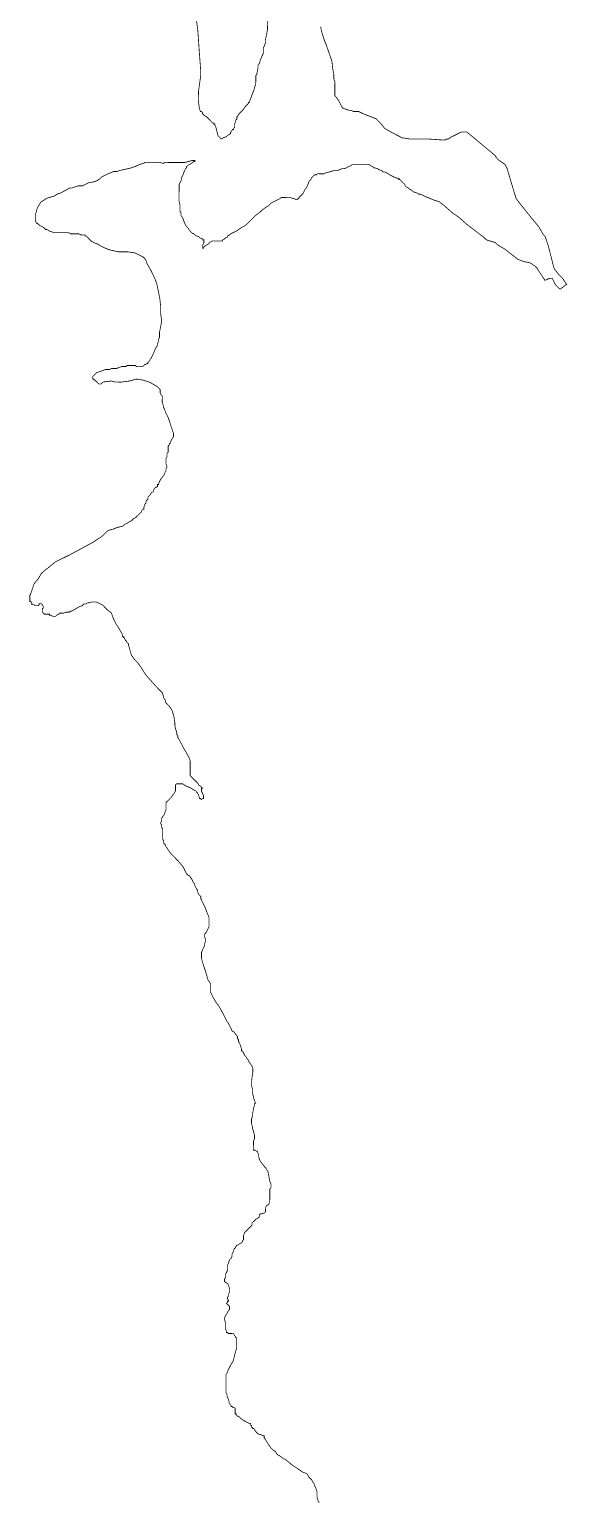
# Model space of a CAD drawing. Header units: metres. Extents: x 290190 to 339802, y 1811045 to 1991312.
# Drawn here: x 317623 to 319703, y 1859620 to 1865307 of the extents above; entities that cross this region are included whole.
import ezdxf

# ---------------------------------------------------------------- set-up
doc = ezdxf.new("R2010")
doc.units = ezdxf.units.M
doc.header["$MEASUREMENT"] = 0
doc.layers.add('HAZARDS LINE', color=1, linetype='Continuous')

msp = doc.modelspace()

# ---------------------------------------------------------------- linework, layer by layer
at = {"layer": 'HAZARDS LINE', "lineweight": 18}
for points in [[(318544.5, 1865431.4, 3.02, 3.02, 0), (318543.7, 1865306.7, 3.02, 3.02, 0), (318535.4, 1865266.5, 3.02, 3.02, 0), (318535.4, 1865254.4, 3.02, 3.02, 0), (318527.2, 1865234.3, 3.02, 3.02, 0), (318527.1, 1865214.2, 3.02, 3.02, 0), (318523, 1865206.2, 3.02, 3.02, 0), (318514.8, 1865186.1, 3.02, 3.02, 0), (318514.8, 1865182.1, 3.02, 3.02, 0), (318510.7, 1865174, 3.02, 3.02, 0), (318506.7, 1865170, 3.02, 3.02, 0), (318506.6, 1865158, 3.02, 3.02, 0), (318502.5, 1865137.9, 3.02, 3.02, 0), (318502.4, 1865133.8, 3.02, 3.02, 0), (318498.4, 1865129.8, 3.02, 3.02, 0), (318498.2, 1865093.6, 3.02, 3.02, 0), (318494.1, 1865085.6, 3.02, 3.02, 0), (318490, 1865069.5, 3.02, 3.02, 0), (318485.9, 1865061.5, 3.02, 3.02, 0), (318477.7, 1865037.4, 3.02, 3.02, 0), (318473.6, 1865029.4, 3.02, 3.02, 0), (318473.6, 1865025.4, 3.02, 3.02, 0), (318469.6, 1865025.4, 3.02, 3.02, 0), (318469.6, 1865021.4, 3.02, 3.02, 0), (318465.5, 1865017.4, 3.02, 3.02, 0), (318457.4, 1865009.4, 3.02, 3.02, 0), (318449.3, 1864997.3, 3.02, 3.02, 0), (318445.2, 1864993.3, 3.02, 3.02, 0), (318433.1, 1864981.3, 3.02, 3.02, 0), (318429, 1864973.3, 3.02, 3.02, 0), (318425, 1864969.3, 3.02, 3.02, 0), (318424.9, 1864961.3, 3.02, 3.02, 0), (318420.9, 1864957.3, 3.02, 3.02, 0), (318420.8, 1864949.2, 3.02, 3.02, 0), (318416.8, 1864945.2, 3.02, 3.02, 0), (318416.7, 1864929.1, 3.02, 3.02, 0), (318412.6, 1864925.1, 3.02, 3.02, 0), (318412.6, 1864921.1, 3.02, 3.02, 0), (318408.6, 1864921.1, 3.02, 3.02, 0), (318400.5, 1864909.1, 3.02, 3.02, 0), (318400.4, 1864905.1, 3.02, 3.02, 0), (318388.3, 1864897.1, 3.02, 3.02, 0), (318384.3, 1864893.1, 3.02, 3.02, 0), (318372.2, 1864889.1, 3.02, 3.02, 0), (318368.1, 1864885.1, 3.02, 3.02, 0), (318364.1, 1864885.2, 3.02, 3.02, 0), (318360.1, 1864889.2, 3.02, 3.02, 0), (318352.1, 1864897.3, 3.02, 3.02, 0), (318348.2, 1864913.4, 3.02, 3.02, 0), (318344.2, 1864929.6, 3.02, 3.02, 0), (318340.3, 1864937.6, 3.02, 3.02, 0), (318340.3, 1864941.7, 3.02, 3.02, 0), (318336.3, 1864941.7, 3.02, 3.02, 0), (318336.3, 1864945.7, 3.02, 3.02, 0), (318332.3, 1864945.7, 3.02, 3.02, 0), (318328.3, 1864949.8, 3.02, 3.02, 0), (318324.3, 1864953.8, 3.02, 3.02, 0), (318308.3, 1864970, 3.02, 3.02, 0), (318300.3, 1864974.1, 3.02, 3.02, 0), (318296.3, 1864978.1, 3.02, 3.02, 0), (318292.3, 1864982.2, 3.02, 3.02, 0), (318292.3, 1864986.2, 3.02, 3.02, 0), (318288.3, 1864990.3, 3.02, 3.02, 0), (318284.3, 1864990.3, 3.02, 3.02, 0), (318280.3, 1865002.4, 3.02, 3.02, 0), (318276.5, 1865030.6, 3.02, 3.02, 0), (318276.7, 1865066.8, 3.02, 3.02, 0), (318285.1, 1865127.1, 3.02, 3.02, 0), (318285.2, 1865151.3, 3.02, 3.02, 0), (318281.5, 1865199.6, 3.02, 3.02, 0), (318274.1, 1865304.3, 3.02, 3.02, 0), (318262.6, 1865392.9, 3.02, 3.02, 0)], [(318742.4, 1859618.5, 3.02, 3.02, 0), (318742.4, 1859622.5, 3.02, 3.02, 0), (318738.4, 1859626.6, 3.02, 3.02, 0), (318738.4, 1859630.6, 3.02, 3.02, 0), (318734.5, 1859642.7, 3.02, 3.02, 0), (318734.5, 1859650.7, 3.02, 3.02, 0), (318734.6, 1859658.8, 3.02, 3.02, 0), (318734.6, 1859662.8, 3.02, 3.02, 0), (318730.7, 1859674.9, 3.02, 3.02, 0), (318726.7, 1859683, 3.02, 3.02, 0), (318722.7, 1859695.1, 3.02, 3.02, 0), (318718.7, 1859699.1, 3.02, 3.02, 0), (318714.8, 1859707.2, 3.02, 3.02, 0), (318710.8, 1859711.2, 3.02, 3.02, 0), (318702.8, 1859719.3, 3.02, 3.02, 0), (318698.8, 1859727.4, 3.02, 3.02, 0), (318694.8, 1859731.5, 3.02, 3.02, 0), (318686.8, 1859735.5, 3.02, 3.02, 0), (318682.7, 1859735.6, 3.02, 3.02, 0), (318658.7, 1859751.8, 3.02, 3.02, 0), (318634.7, 1859768.1, 3.02, 3.02, 0), (318630.7, 1859772.1, 3.02, 3.02, 0), (318610.6, 1859788.3, 3.02, 3.02, 0), (318606.6, 1859788.3, 3.02, 3.02, 0), (318590.6, 1859800.5, 3.02, 3.02, 0), (318582.6, 1859804.6, 3.02, 3.02, 0), (318578.6, 1859808.6, 3.02, 3.02, 0), (318574.6, 1859816.7, 3.02, 3.02, 0), (318562.6, 1859824.8, 3.02, 3.02, 0), (318558.6, 1859828.9, 3.02, 3.02, 0), (318546.6, 1859845.1, 3.02, 3.02, 0), (318534.6, 1859865.3, 3.02, 3.02, 0), (318530.6, 1859869.3, 3.02, 3.02, 0), (318530.7, 1859877.4, 3.02, 3.02, 0), (318506.6, 1859885.6, 3.02, 3.02, 0), (318498.6, 1859893.6, 3.02, 3.02, 0), (318490.6, 1859905.8, 3.02, 3.02, 0), (318486.6, 1859905.8, 3.02, 3.02, 0), (318486.6, 1859909.8, 3.02, 3.02, 0), (318482.6, 1859909.8, 3.02, 3.02, 0), (318482.6, 1859913.9, 3.02, 3.02, 0), (318482.6, 1859917.9, 3.02, 3.02, 0), (318478.6, 1859917.9, 3.02, 3.02, 0), (318478.7, 1859921.9, 3.02, 3.02, 0), (318478.7, 1859926, 3.02, 3.02, 0), (318474.7, 1859926, 3.02, 3.02, 0), (318470.6, 1859926, 3.02, 3.02, 0), (318466.6, 1859930.1, 3.02, 3.02, 0), (318462.6, 1859930.1, 3.02, 3.02, 0), (318458.6, 1859934.1, 3.02, 3.02, 0), (318454.6, 1859934.2, 3.02, 3.02, 0), (318438.6, 1859946.3, 3.02, 3.02, 0), (318434.6, 1859950.4, 3.02, 3.02, 0), (318426.5, 1859954.5, 3.02, 3.02, 0), (318422.5, 1859958.5, 3.02, 3.02, 0), (318422.6, 1859962.5, 3.02, 3.02, 0), (318418.5, 1859962.6, 3.02, 3.02, 0), (318418.6, 1859966.6, 3.02, 3.02, 0), (318418.6, 1859974.6, 3.02, 3.02, 0), (318418.6, 1859978.7, 3.02, 3.02, 0), (318418.7, 1859982.7, 3.02, 3.02, 0), (318414.7, 1859986.7, 3.02, 3.02, 0), (318410.6, 1859986.8, 3.02, 3.02, 0), (318406.6, 1859990.8, 3.02, 3.02, 0), (318402.6, 1859990.8, 3.02, 3.02, 0), (318402.6, 1859994.9, 3.02, 3.02, 0), (318398.6, 1859998.9, 3.02, 3.02, 0), (318394.7, 1860007, 3.02, 3.02, 0), (318394.7, 1860011, 3.02, 3.02, 0), (318390.7, 1860023.1, 3.02, 3.02, 0), (318386.8, 1860031.2, 3.02, 3.02, 0), (318386.8, 1860039.2, 3.02, 3.02, 0), (318382.8, 1860043.3, 3.02, 3.02, 0), (318382.9, 1860051.3, 3.02, 3.02, 0), (318382.9, 1860059.4, 3.02, 3.02, 0), (318383, 1860067.4, 3.02, 3.02, 0), (318383.1, 1860087.5, 3.02, 3.02, 0), (318383.2, 1860099.6, 3.02, 3.02, 0), (318383.2, 1860103.6, 3.02, 3.02, 0), (318383.2, 1860107.7, 3.02, 3.02, 0), (318383.2, 1860111.7, 3.02, 3.02, 0), (318383.3, 1860115.7, 3.02, 3.02, 0), (318387.3, 1860119.7, 3.02, 3.02, 0), (318391.4, 1860131.8, 3.02, 3.02, 0), (318399.5, 1860147.8, 3.02, 3.02, 0), (318411.7, 1860167.9, 3.02, 3.02, 0), (318415.9, 1860188, 3.02, 3.02, 0), (318424.1, 1860216.1, 3.02, 3.02, 0), (318424.2, 1860232.2, 3.02, 3.02, 0), (318424.2, 1860236.2, 3.02, 3.02, 0), (318424.3, 1860244.3, 3.02, 3.02, 0), (318424.3, 1860248.3, 3.02, 3.02, 0), (318424.3, 1860252.3, 3.02, 3.02, 0), (318424.4, 1860256.3, 3.02, 3.02, 0), (318420.3, 1860256.4, 3.02, 3.02, 0), (318420.4, 1860260.4, 3.02, 3.02, 0), (318416.4, 1860264.4, 3.02, 3.02, 0), (318412.4, 1860272.5, 3.02, 3.02, 0), (318408.4, 1860272.5, 3.02, 3.02, 0), (318404.3, 1860272.6, 3.02, 3.02, 0), (318400.3, 1860272.6, 3.02, 3.02, 0), (318396.3, 1860272.6, 3.02, 3.02, 0), (318392.3, 1860272.6, 3.02, 3.02, 0), (318388.3, 1860276.7, 3.02, 3.02, 0), (318384.2, 1860276.7, 3.02, 3.02, 0), (318384.3, 1860280.7, 3.02, 3.02, 0), (318384.3, 1860284.7, 3.02, 3.02, 0), (318380.3, 1860288.8, 3.02, 3.02, 0), (318380.3, 1860292.8, 3.02, 3.02, 0), (318380.3, 1860296.8, 3.02, 3.02, 0), (318380.4, 1860304.9, 3.02, 3.02, 0), (318380.4, 1860312.9, 3.02, 3.02, 0), (318380.5, 1860317, 3.02, 3.02, 0), (318376.5, 1860329.1, 3.02, 3.02, 0), (318380.6, 1860341.1, 3.02, 3.02, 0), (318388.7, 1860353.1, 3.02, 3.02, 0), (318392.8, 1860361.2, 3.02, 3.02, 0), (318396.9, 1860365.2, 3.02, 3.02, 0), (318396.9, 1860369.2, 3.02, 3.02, 0), (318396.9, 1860373.2, 3.02, 3.02, 0), (318396.9, 1860377.2, 3.02, 3.02, 0), (318392.9, 1860381.3, 3.02, 3.02, 0), (318388.9, 1860385.3, 3.02, 3.02, 0), (318384.9, 1860389.4, 3.02, 3.02, 0), (318389, 1860393.4, 3.02, 3.02, 0), (318389, 1860397.4, 3.02, 3.02, 0), (318393, 1860397.4, 3.02, 3.02, 0), (318393, 1860401.4, 3.02, 3.02, 0), (318389, 1860405.5, 3.02, 3.02, 0), (318389.1, 1860409.5, 3.02, 3.02, 0), (318389.1, 1860413.5, 3.02, 3.02, 0), (318393.1, 1860417.5, 3.02, 3.02, 0), (318393.2, 1860425.6, 3.02, 3.02, 0), (318397.3, 1860433.6, 3.02, 3.02, 0), (318397.3, 1860441.6, 3.02, 3.02, 0), (318397.3, 1860445.7, 3.02, 3.02, 0), (318393.4, 1860457.8, 3.02, 3.02, 0), (318389.4, 1860465.8, 3.02, 3.02, 0), (318381.4, 1860469.9, 3.02, 3.02, 0), (318377.4, 1860474, 3.02, 3.02, 0), (318377.4, 1860478, 3.02, 3.02, 0), (318377.4, 1860482, 3.02, 3.02, 0), (318381.5, 1860490, 3.02, 3.02, 0), (318381.6, 1860502.1, 3.02, 3.02, 0), (318389.7, 1860518.2, 3.02, 3.02, 0), (318389.8, 1860526.2, 3.02, 3.02, 0), (318389.8, 1860534.2, 3.02, 3.02, 0), (318389.9, 1860538.3, 3.02, 3.02, 0), (318393.9, 1860546.3, 3.02, 3.02, 0), (318394, 1860550.3, 3.02, 3.02, 0), (318398, 1860558.3, 3.02, 3.02, 0), (318402.1, 1860562.3, 3.02, 3.02, 0), (318406.2, 1860570.4, 3.02, 3.02, 0), (318406.2, 1860578.4, 3.02, 3.02, 0), (318410.3, 1860586.4, 3.02, 3.02, 0), (318414.4, 1860598.5, 3.02, 3.02, 0), (318418.4, 1860602.5, 3.02, 3.02, 0), (318422.5, 1860610.5, 3.02, 3.02, 0), (318426.5, 1860614.5, 3.02, 3.02, 0), (318430.6, 1860614.5, 3.02, 3.02, 0), (318434.6, 1860618.5, 3.02, 3.02, 0), (318442.7, 1860622.5, 3.02, 3.02, 0), (318446.7, 1860626.5, 3.02, 3.02, 0), (318446.8, 1860630.5, 3.02, 3.02, 0), (318450.8, 1860634.5, 3.02, 3.02, 0), (318450.9, 1860642.5, 3.02, 3.02, 0), (318450.9, 1860650.6, 3.02, 3.02, 0), (318455, 1860662.6, 3.02, 3.02, 0), (318459.1, 1860666.6, 3.02, 3.02, 0), (318467.2, 1860674.6, 3.02, 3.02, 0), (318471.2, 1860678.6, 3.02, 3.02, 0), (318479.3, 1860686.6, 3.02, 3.02, 0), (318483.3, 1860690.6, 3.02, 3.02, 0), (318483.4, 1860698.7, 3.02, 3.02, 0), (318487.4, 1860702.7, 3.02, 3.02, 0), (318491.5, 1860706.7, 3.02, 3.02, 0), (318495.5, 1860710.7, 3.02, 3.02, 0), (318499.6, 1860714.7, 3.02, 3.02, 0), (318507.7, 1860718.7, 3.02, 3.02, 0), (318511.7, 1860722.7, 3.02, 3.02, 0), (318511.8, 1860730.7, 3.02, 3.02, 0), (318515.8, 1860734.7, 3.02, 3.02, 0), (318519.8, 1860734.7, 3.02, 3.02, 0), (318531.9, 1860738.6, 3.02, 3.02, 0), (318536, 1860742.6, 3.02, 3.02, 0), (318536, 1860746.7, 3.02, 3.02, 0), (318536.1, 1860758.7, 3.02, 3.02, 0), (318540.1, 1860766.8, 3.02, 3.02, 0), (318548.2, 1860770.7, 3.02, 3.02, 0), (318552.3, 1860782.8, 3.02, 3.02, 0), (318552.4, 1860790.8, 3.02, 3.02, 0), (318552.5, 1860806.9, 3.02, 3.02, 0), (318552.5, 1860815, 3.02, 3.02, 0), (318552.5, 1860819, 3.02, 3.02, 0), (318552.6, 1860823, 3.02, 3.02, 0), (318552.6, 1860827.1, 3.02, 3.02, 0), (318552.6, 1860831.1, 3.02, 3.02, 0), (318556.7, 1860835.1, 3.02, 3.02, 0), (318556.7, 1860839.1, 3.02, 3.02, 0), (318556.7, 1860843.1, 3.02, 3.02, 0), (318556.8, 1860851.2, 3.02, 3.02, 0), (318552.8, 1860859.3, 3.02, 3.02, 0), (318548.9, 1860879.4, 3.02, 3.02, 0), (318545, 1860899.6, 3.02, 3.02, 0), (318541, 1860903.6, 3.02, 3.02, 0), (318537, 1860911.7, 3.02, 3.02, 0), (318533, 1860915.7, 3.02, 3.02, 0), (318517, 1860935.9, 3.02, 3.02, 0), (318513.1, 1860944, 3.02, 3.02, 0), (318509.1, 1860956.1, 3.02, 3.02, 0), (318509.2, 1860964.2, 3.02, 3.02, 0), (318505.2, 1860972.2, 3.02, 3.02, 0), (318505.2, 1860976.3, 3.02, 3.02, 0), (318501.2, 1860976.3, 3.02, 3.02, 0), (318497.2, 1860980.3, 3.02, 3.02, 0), (318493.2, 1860980.4, 3.02, 3.02, 0), (318489.1, 1860980.4, 3.02, 3.02, 0), (318489.2, 1860984.4, 3.02, 3.02, 0), (318489.2, 1860988.4, 3.02, 3.02, 0), (318489.2, 1860992.5, 3.02, 3.02, 0), (318489.2, 1860996.5, 3.02, 3.02, 0), (318489.3, 1861000.5, 3.02, 3.02, 0), (318489.3, 1861008.6, 3.02, 3.02, 0), (318489.4, 1861016.6, 3.02, 3.02, 0), (318493.4, 1861024.6, 3.02, 3.02, 0), (318493.5, 1861036.7, 3.02, 3.02, 0), (318489.6, 1861052.8, 3.02, 3.02, 0), (318485.6, 1861064.9, 3.02, 3.02, 0), (318485.7, 1861069, 3.02, 3.02, 0), (318481.7, 1861085.1, 3.02, 3.02, 0), (318481.8, 1861101.2, 3.02, 3.02, 0), (318485.9, 1861113.2, 3.02, 3.02, 0), (318486, 1861121.3, 3.02, 3.02, 0), (318490.1, 1861145.4, 3.02, 3.02, 0), (318494.2, 1861153.4, 3.02, 3.02, 0), (318494.3, 1861161.5, 3.02, 3.02, 0), (318498.3, 1861161.4, 3.02, 3.02, 0), (318494.3, 1861169.5, 3.02, 3.02, 0), (318494.3, 1861173.5, 3.02, 3.02, 0), (318490.3, 1861177.6, 3.02, 3.02, 0), (318490.4, 1861181.6, 3.02, 3.02, 0), (318486.4, 1861197.7, 3.02, 3.02, 0), (318486.5, 1861201.8, 3.02, 3.02, 0), (318486.5, 1861205.8, 3.02, 3.02, 0), (318486.5, 1861209.8, 3.02, 3.02, 0), (318486.6, 1861217.9, 3.02, 3.02, 0), (318482.6, 1861225.9, 3.02, 3.02, 0), (318482.7, 1861238, 3.02, 3.02, 0), (318482.8, 1861254.1, 3.02, 3.02, 0), (318487, 1861282.3, 3.02, 3.02, 0), (318487, 1861294.3, 3.02, 3.02, 0), (318483.1, 1861306.4, 3.02, 3.02, 0), (318471.1, 1861322.6, 3.02, 3.02, 0), (318471.1, 1861326.6, 3.02, 3.02, 0), (318467.1, 1861330.7, 3.02, 3.02, 0), (318459.2, 1861342.8, 3.02, 3.02, 0), (318455.2, 1861346.8, 3.02, 3.02, 0), (318447.2, 1861363, 3.02, 3.02, 0), (318443.2, 1861363, 3.02, 3.02, 0), (318443.2, 1861371.1, 3.02, 3.02, 0), (318439.3, 1861383.2, 3.02, 3.02, 0), (318435.3, 1861395.3, 3.02, 3.02, 0), (318431.3, 1861399.3, 3.02, 3.02, 0), (318431.4, 1861407.4, 3.02, 3.02, 0), (318427.4, 1861411.4, 3.02, 3.02, 0), (318427.4, 1861419.5, 3.02, 3.02, 0), (318411.5, 1861439.7, 3.02, 3.02, 0), (318407.4, 1861439.7, 3.02, 3.02, 0), (318403.5, 1861447.8, 3.02, 3.02, 0), (318395.5, 1861463.9, 3.02, 3.02, 0), (318391.5, 1861472, 3.02, 3.02, 0), (318387.5, 1861476.1, 3.02, 3.02, 0), (318371.6, 1861508.3, 3.02, 3.02, 0), (318355.7, 1861536.6, 3.02, 3.02, 0), (318343.7, 1861552.8, 3.02, 3.02, 0), (318331.8, 1861573, 3.02, 3.02, 0), (318327.8, 1861581.1, 3.02, 3.02, 0), (318327.8, 1861585.1, 3.02, 3.02, 0), (318323.8, 1861589.1, 3.02, 3.02, 0), (318323.9, 1861593.2, 3.02, 3.02, 0), (318323.9, 1861601.2, 3.02, 3.02, 0), (318324, 1861609.3, 3.02, 3.02, 0), (318324, 1861621.3, 3.02, 3.02, 0), (318320.1, 1861629.4, 3.02, 3.02, 0), (318316.1, 1861633.5, 3.02, 3.02, 0), (318312.1, 1861641.5, 3.02, 3.02, 0), (318308.2, 1861657.7, 3.02, 3.02, 0), (318300.3, 1861681.8, 3.02, 3.02, 0), (318292.4, 1861706, 3.02, 3.02, 0), (318288.4, 1861722.2, 3.02, 3.02, 0), (318288.5, 1861738.3, 3.02, 3.02, 0), (318288.6, 1861742.3, 3.02, 3.02, 0), (318288.6, 1861746.3, 3.02, 3.02, 0), (318292.6, 1861750.3, 3.02, 3.02, 0), (318292.7, 1861754.3, 3.02, 3.02, 0), (318296.7, 1861762.4, 3.02, 3.02, 0), (318300.8, 1861770.4, 3.02, 3.02, 0), (318300.9, 1861778.4, 3.02, 3.02, 0), (318305, 1861790.5, 3.02, 3.02, 0), (318301, 1861802.6, 3.02, 3.02, 0), (318301, 1861806.6, 3.02, 3.02, 0), (318301.1, 1861814.7, 3.02, 3.02, 0), (318305.1, 1861818.7, 3.02, 3.02, 0), (318309.2, 1861826.7, 3.02, 3.02, 0), (318313.3, 1861834.7, 3.02, 3.02, 0), (318317.3, 1861842.7, 3.02, 3.02, 0), (318317.4, 1861854.8, 3.02, 3.02, 0), (318317.5, 1861866.9, 3.02, 3.02, 0), (318317.6, 1861879, 3.02, 3.02, 0), (318309.6, 1861899.1, 3.02, 3.02, 0), (318301.7, 1861919.3, 3.02, 3.02, 0), (318297.7, 1861927.4, 3.02, 3.02, 0), (318285.8, 1861951.6, 3.02, 3.02, 0), (318285.8, 1861955.6, 3.02, 3.02, 0), (318285.9, 1861959.6, 3.02, 3.02, 0), (318281.9, 1861963.7, 3.02, 3.02, 0), (318277.9, 1861967.7, 3.02, 3.02, 0), (318273.9, 1861975.8, 3.02, 3.02, 0), (318273.9, 1861979.8, 3.02, 3.02, 0), (318273.9, 1861983.9, 3.02, 3.02, 0), (318269.9, 1861987.9, 3.02, 3.02, 0), (318262, 1862004.1, 3.02, 3.02, 0), (318262, 1862008.1, 3.02, 3.02, 0), (318258, 1862012.1, 3.02, 3.02, 0), (318254, 1862020.2, 3.02, 3.02, 0), (318250.1, 1862028.3, 3.02, 3.02, 0), (318246.1, 1862032.3, 3.02, 3.02, 0), (318242.1, 1862040.4, 3.02, 3.02, 0), (318238.1, 1862040.4, 3.02, 3.02, 0), (318234.1, 1862044.5, 3.02, 3.02, 0), (318230.1, 1862048.5, 3.02, 3.02, 0), (318218.1, 1862072.8, 3.02, 3.02, 0), (318198.2, 1862097, 3.02, 3.02, 0), (318178.2, 1862117.3, 3.02, 3.02, 0), (318174.2, 1862121.3, 3.02, 3.02, 0), (318170.2, 1862125.4, 3.02, 3.02, 0), (318158.2, 1862141.5, 3.02, 3.02, 0), (318154.2, 1862149.6, 3.02, 3.02, 0), (318150.2, 1862153.7, 3.02, 3.02, 0), (318150.3, 1862157.7, 3.02, 3.02, 0), (318146.3, 1862161.7, 3.02, 3.02, 0), (318142.3, 1862165.8, 3.02, 3.02, 0), (318142.3, 1862173.8, 3.02, 3.02, 0), (318138.3, 1862181.9, 3.02, 3.02, 0), (318138.4, 1862185.9, 3.02, 3.02, 0), (318138.4, 1862194, 3.02, 3.02, 0), (318138.4, 1862198, 3.02, 3.02, 0), (318138.5, 1862202, 3.02, 3.02, 0), (318138.5, 1862206.1, 3.02, 3.02, 0), (318138.5, 1862210.1, 3.02, 3.02, 0), (318138.5, 1862214.1, 3.02, 3.02, 0), (318138.6, 1862218.1, 3.02, 3.02, 0), (318138.6, 1862222.2, 3.02, 3.02, 0), (318134.6, 1862226.2, 3.02, 3.02, 0), (318134.6, 1862230.2, 3.02, 3.02, 0), (318134.6, 1862234.3, 3.02, 3.02, 0), (318130.7, 1862242.3, 3.02, 3.02, 0), (318130.7, 1862246.3, 3.02, 3.02, 0), (318134.7, 1862250.3, 3.02, 3.02, 0), (318134.8, 1862262.4, 3.02, 3.02, 0), (318142.9, 1862274.4, 3.02, 3.02, 0), (318147, 1862282.5, 3.02, 3.02, 0), (318147, 1862286.5, 3.02, 3.02, 0), (318151.1, 1862294.5, 3.02, 3.02, 0), (318151.1, 1862302.6, 3.02, 3.02, 0), (318151.2, 1862310.6, 3.02, 3.02, 0), (318151.2, 1862314.6, 3.02, 3.02, 0), (318151.3, 1862322.7, 3.02, 3.02, 0), (318155.3, 1862326.7, 3.02, 3.02, 0), (318159.4, 1862330.7, 3.02, 3.02, 0), (318163.4, 1862334.7, 3.02, 3.02, 0), (318171.5, 1862342.7, 3.02, 3.02, 0), (318179.6, 1862354.7, 3.02, 3.02, 0), (318183.7, 1862358.7, 3.02, 3.02, 0), (318183.7, 1862362.7, 3.02, 3.02, 0), (318187.7, 1862366.7, 3.02, 3.02, 0), (318187.8, 1862370.8, 3.02, 3.02, 0), (318187.8, 1862374.8, 3.02, 3.02, 0), (318187.9, 1862386.9, 3.02, 3.02, 0), (318187.9, 1862390.9, 3.02, 3.02, 0), (318191.9, 1862394.9, 3.02, 3.02, 0), (318196, 1862394.9, 3.02, 3.02, 0), (318200, 1862394.8, 3.02, 3.02, 0), (318208, 1862394.8, 3.02, 3.02, 0), (318212.1, 1862394.8, 3.02, 3.02, 0), (318216.1, 1862394.7, 3.02, 3.02, 0), (318228.1, 1862386.6, 3.02, 3.02, 0), (318248.2, 1862378.4, 3.02, 3.02, 0), (318260.2, 1862370.3, 3.02, 3.02, 0), (318268.2, 1862366.3, 3.02, 3.02, 0), (318268.2, 1862362.2, 3.02, 3.02, 0), (318272.2, 1862362.2, 3.02, 3.02, 0), (318272.2, 1862358.2, 3.02, 3.02, 0), (318276.2, 1862354.1, 3.02, 3.02, 0), (318280.2, 1862342, 3.02, 3.02, 0), (318280.1, 1862338, 3.02, 3.02, 0), (318284.2, 1862338, 3.02, 3.02, 0), (318288.2, 1862333.9, 3.02, 3.02, 0), (318292.2, 1862337.9, 3.02, 3.02, 0), (318296.2, 1862337.9, 3.02, 3.02, 0), (318296.2, 1862341.9, 3.02, 3.02, 0), (318296.3, 1862350, 3.02, 3.02, 0), (318292.3, 1862358.1, 3.02, 3.02, 0), (318288.3, 1862366.1, 3.02, 3.02, 0), (318288.4, 1862370.2, 3.02, 3.02, 0), (318288.4, 1862374.2, 3.02, 3.02, 0), (318292.4, 1862378.2, 3.02, 3.02, 0), (318288.4, 1862378.2, 3.02, 3.02, 0), (318288.4, 1862382.2, 3.02, 3.02, 0), (318284.4, 1862386.3, 3.02, 3.02, 0), (318276.4, 1862390.4, 3.02, 3.02, 0), (318276.4, 1862394.4, 3.02, 3.02, 0), (318260.5, 1862410.6, 3.02, 3.02, 0), (318256.5, 1862414.6, 3.02, 3.02, 0), (318252.5, 1862418.7, 3.02, 3.02, 0), (318248.5, 1862422.7, 3.02, 3.02, 0), (318244.5, 1862426.8, 3.02, 3.02, 0), (318244.5, 1862438.8, 3.02, 3.02, 0), (318244.6, 1862450.9, 3.02, 3.02, 0), (318244.7, 1862467, 3.02, 3.02, 0), (318244.8, 1862479.1, 3.02, 3.02, 0), (318244.8, 1862483.1, 3.02, 3.02, 0), (318240.8, 1862495.2, 3.02, 3.02, 0), (318224.9, 1862523.5, 3.02, 3.02, 0), (318213, 1862543.7, 3.02, 3.02, 0), (318213, 1862547.7, 3.02, 3.02, 0), (318209, 1862551.8, 3.02, 3.02, 0), (318201.1, 1862567.9, 3.02, 3.02, 0), (318197.1, 1862571.9, 3.02, 3.02, 0), (318197.1, 1862580, 3.02, 3.02, 0), (318193.1, 1862584, 3.02, 3.02, 0), (318193.2, 1862592.1, 3.02, 3.02, 0), (318189.2, 1862604.2, 3.02, 3.02, 0), (318185.3, 1862620.3, 3.02, 3.02, 0), (318185.3, 1862632.4, 3.02, 3.02, 0), (318181.5, 1862656.6, 3.02, 3.02, 0), (318173.6, 1862680.8, 3.02, 3.02, 0), (318161.6, 1862696.9, 3.02, 3.02, 0), (318153.6, 1862705, 3.02, 3.02, 0), (318149.6, 1862709.1, 3.02, 3.02, 0), (318149.6, 1862713.1, 3.02, 3.02, 0), (318149.6, 1862717.1, 3.02, 3.02, 0), (318145.6, 1862721.2, 3.02, 3.02, 0), (318141.7, 1862729.3, 3.02, 3.02, 0), (318137.7, 1862745.4, 3.02, 3.02, 0), (318129.7, 1862753.5, 3.02, 3.02, 0), (318113.8, 1862769.7, 3.02, 3.02, 0), (318077.8, 1862810.1, 3.02, 3.02, 0), (318065.8, 1862826.3, 3.02, 3.02, 0), (318053.9, 1862846.5, 3.02, 3.02, 0), (318049.9, 1862850.6, 3.02, 3.02, 0), (318041.9, 1862862.7, 3.02, 3.02, 0), (318029.9, 1862874.8, 3.02, 3.02, 0), (318017.9, 1862891, 3.02, 3.02, 0), (318014, 1862903.1, 3.02, 3.02, 0), (318010, 1862919.2, 3.02, 3.02, 0), (318006.1, 1862931.3, 3.02, 3.02, 0), (318006.1, 1862935.3, 3.02, 3.02, 0), (317998.1, 1862943.4, 3.02, 3.02, 0), (317998.1, 1862947.5, 3.02, 3.02, 0), (317994.1, 1862947.5, 3.02, 3.02, 0), (317994.1, 1862951.5, 3.02, 3.02, 0), (317990.1, 1862955.6, 3.02, 3.02, 0), (317990.2, 1862959.6, 3.02, 3.02, 0), (317986.1, 1862959.6, 3.02, 3.02, 0), (317986.2, 1862963.6, 3.02, 3.02, 0), (317982.1, 1862963.7, 3.02, 3.02, 0), (317982.2, 1862971.7, 3.02, 3.02, 0), (317978.2, 1862979.8, 3.02, 3.02, 0), (317966.3, 1863000, 3.02, 3.02, 0), (317958.3, 1863012.1, 3.02, 3.02, 0), (317950.3, 1863028.3, 3.02, 3.02, 0), (317946.4, 1863036.3, 3.02, 3.02, 0), (317942.4, 1863048.4, 3.02, 3.02, 0), (317938.4, 1863056.5, 3.02, 3.02, 0), (317926.4, 1863064.6, 3.02, 3.02, 0), (317906.4, 1863084.9, 3.02, 3.02, 0), (317882.4, 1863097.1, 3.02, 3.02, 0), (317878.3, 1863097.1, 3.02, 3.02, 0), (317874.3, 1863097.1, 3.02, 3.02, 0), (317870.3, 1863097.2, 3.02, 3.02, 0), (317866.3, 1863097.2, 3.02, 3.02, 0), (317850.1, 1863093.3, 3.02, 3.02, 0), (317846.1, 1863093.3, 3.02, 3.02, 0), (317842.1, 1863089.3, 3.02, 3.02, 0), (317834, 1863089.3, 3.02, 3.02, 0), (317825.9, 1863081.3, 3.02, 3.02, 0), (317821.9, 1863081.4, 3.02, 3.02, 0), (317813.8, 1863077.4, 3.02, 3.02, 0), (317793.6, 1863065.4, 3.02, 3.02, 0), (317785.6, 1863061.5, 3.02, 3.02, 0), (317781.5, 1863061.5, 3.02, 3.02, 0), (317777.5, 1863057.5, 3.02, 3.02, 0), (317773.5, 1863057.5, 3.02, 3.02, 0), (317765.4, 1863057.6, 3.02, 3.02, 0), (317753.3, 1863053.6, 3.02, 3.02, 0), (317749.3, 1863053.6, 3.02, 3.02, 0), (317745.3, 1863053.7, 3.02, 3.02, 0), (317741.2, 1863053.7, 3.02, 3.02, 0), (317737.2, 1863049.7, 3.02, 3.02, 0), (317733.2, 1863049.7, 3.02, 3.02, 0), (317729.1, 1863045.7, 3.02, 3.02, 0), (317725.1, 1863041.7, 3.02, 3.02, 0), (317721.1, 1863041.7, 3.02, 3.02, 0), (317717, 1863041.8, 3.02, 3.02, 0), (317713, 1863041.8, 3.02, 3.02, 0), (317705, 1863045.9, 3.02, 3.02, 0), (317701, 1863045.9, 3.02, 3.02, 0), (317701, 1863049.9, 3.02, 3.02, 0), (317697, 1863049.9, 3.02, 3.02, 0), (317692.9, 1863049.9, 3.02, 3.02, 0), (317684.9, 1863050, 3.02, 3.02, 0), (317680.9, 1863050, 3.02, 3.02, 0), (317676.9, 1863054.1, 3.02, 3.02, 0), (317672.9, 1863058.1, 3.02, 3.02, 0), (317672.9, 1863062.1, 3.02, 3.02, 0), (317672.9, 1863066.2, 3.02, 3.02, 0), (317672.9, 1863070.2, 3.02, 3.02, 0), (317677, 1863074.2, 3.02, 3.02, 0), (317677, 1863078.2, 3.02, 3.02, 0), (317673, 1863086.3, 3.02, 3.02, 0), (317669, 1863090.3, 3.02, 3.02, 0), (317665, 1863090.4, 3.02, 3.02, 0), (317661, 1863090.4, 3.02, 3.02, 0), (317661, 1863086.4, 3.02, 3.02, 0), (317656.9, 1863082.4, 3.02, 3.02, 0), (317652.9, 1863082.4, 3.02, 3.02, 0), (317648.9, 1863082.4, 3.02, 3.02, 0), (317644.8, 1863082.4, 3.02, 3.02, 0), (317640.8, 1863086.5, 3.02, 3.02, 0), (317636.8, 1863086.5, 3.02, 3.02, 0), (317632.8, 1863086.5, 3.02, 3.02, 0), (317632.8, 1863090.6, 3.02, 3.02, 0), (317628.8, 1863098.6, 3.02, 3.02, 0), (317624.8, 1863098.7, 3.02, 3.02, 0), (317624.8, 1863102.7, 3.02, 3.02, 0), (317624.9, 1863106.7, 3.02, 3.02, 0), (317624.9, 1863110.7, 3.02, 3.02, 0), (317625, 1863122.8, 3.02, 3.02, 0), (317629, 1863130.8, 3.02, 3.02, 0), (317637.2, 1863154.9, 3.02, 3.02, 0), (317641.3, 1863167, 3.02, 3.02, 0), (317657.6, 1863187, 3.02, 3.02, 0), (317669.7, 1863207.1, 3.02, 3.02, 0), (317681.9, 1863219.1, 3.02, 3.02, 0), (317694, 1863227, 3.02, 3.02, 0), (317722.3, 1863251, 3.02, 3.02, 0), (317778.8, 1863278.8, 3.02, 3.02, 0), (317867.7, 1863326.6, 3.02, 3.02, 0), (317891.9, 1863342.5, 3.02, 3.02, 0), (317904, 1863350.5, 3.02, 3.02, 0), (317912.1, 1863358.5, 3.02, 3.02, 0), (317916.2, 1863362.5, 3.02, 3.02, 0), (317924.3, 1863370.5, 3.02, 3.02, 0), (317932.3, 1863374.5, 3.02, 3.02, 0), (317948.5, 1863378.4, 3.02, 3.02, 0), (317956.5, 1863382.4, 3.02, 3.02, 0), (317984.7, 1863390.3, 3.02, 3.02, 0), (317988.8, 1863394.3, 3.02, 3.02, 0), (317992.8, 1863398.3, 3.02, 3.02, 0), (317996.9, 1863398.2, 3.02, 3.02, 0), (318009, 1863406.2, 3.02, 3.02, 0), (318017.1, 1863410.2, 3.02, 3.02, 0), (318025.2, 1863418.2, 3.02, 3.02, 0), (318033.2, 1863422.2, 3.02, 3.02, 0), (318045.4, 1863434.2, 3.02, 3.02, 0), (318049.4, 1863438.2, 3.02, 3.02, 0), (318053.5, 1863442.2, 3.02, 3.02, 0), (318057.5, 1863446.2, 3.02, 3.02, 0), (318057.5, 1863450.2, 3.02, 3.02, 0), (318061.6, 1863454.2, 3.02, 3.02, 0), (318065.6, 1863454.2, 3.02, 3.02, 0), (318065.6, 1863458.2, 3.02, 3.02, 0), (318065.7, 1863462.2, 3.02, 3.02, 0), (318069.8, 1863474.3, 3.02, 3.02, 0), (318073.8, 1863478.3, 3.02, 3.02, 0), (318073.9, 1863486.3, 3.02, 3.02, 0), (318077.9, 1863490.3, 3.02, 3.02, 0), (318082, 1863494.3, 3.02, 3.02, 0), (318082, 1863502.4, 3.02, 3.02, 0), (318090.1, 1863510.4, 3.02, 3.02, 0), (318094.2, 1863518.4, 3.02, 3.02, 0), (318102.3, 1863522.4, 3.02, 3.02, 0), (318102.3, 1863526.4, 3.02, 3.02, 0), (318106.4, 1863534.4, 3.02, 3.02, 0), (318110.4, 1863538.4, 3.02, 3.02, 0), (318118.5, 1863542.4, 3.02, 3.02, 0), (318118.5, 1863546.4, 3.02, 3.02, 0), (318118.5, 1863550.4, 3.02, 3.02, 0), (318122.5, 1863550.4, 3.02, 3.02, 0), (318122.6, 1863554.4, 3.02, 3.02, 0), (318130.7, 1863570.5, 3.02, 3.02, 0), (318142.9, 1863586.5, 3.02, 3.02, 0), (318147, 1863594.5, 3.02, 3.02, 0), (318147, 1863598.6, 3.02, 3.02, 0), (318151, 1863602.6, 3.02, 3.02, 0), (318151.1, 1863610.6, 3.02, 3.02, 0), (318155.2, 1863618.6, 3.02, 3.02, 0), (318151.2, 1863630.7, 3.02, 3.02, 0), (318151.3, 1863638.8, 3.02, 3.02, 0), (318151.3, 1863642.8, 3.02, 3.02, 0), (318151.3, 1863650.9, 3.02, 3.02, 0), (318155.4, 1863658.9, 3.02, 3.02, 0), (318155.4, 1863662.9, 3.02, 3.02, 0), (318155.5, 1863671, 3.02, 3.02, 0), (318159.5, 1863675, 3.02, 3.02, 0), (318159.5, 1863679, 3.02, 3.02, 0), (318159.6, 1863683, 3.02, 3.02, 0), (318159.6, 1863691.1, 3.02, 3.02, 0), (318159.6, 1863695.1, 3.02, 3.02, 0), (318159.7, 1863699.1, 3.02, 3.02, 0), (318163.7, 1863703.1, 3.02, 3.02, 0), (318163.7, 1863707.1, 3.02, 3.02, 0), (318167.8, 1863711.1, 3.02, 3.02, 0), (318171.9, 1863723.2, 3.02, 3.02, 0), (318175.9, 1863727.2, 3.02, 3.02, 0), (318180, 1863735.2, 3.02, 3.02, 0), (318180, 1863739.2, 3.02, 3.02, 0), (318180.1, 1863747.3, 3.02, 3.02, 0), (318176.1, 1863759.4, 3.02, 3.02, 0), (318168.2, 1863783.6, 3.02, 3.02, 0), (318160.3, 1863807.8, 3.02, 3.02, 0), (318148.4, 1863832, 3.02, 3.02, 0), (318144.5, 1863844.1, 3.02, 3.02, 0), (318140.5, 1863848.1, 3.02, 3.02, 0), (318140.5, 1863856.2, 3.02, 3.02, 0), (318136.6, 1863868.3, 3.02, 3.02, 0), (318136.6, 1863872.3, 3.02, 3.02, 0), (318136.6, 1863876.3, 3.02, 3.02, 0), (318136.7, 1863884.4, 3.02, 3.02, 0), (318136.7, 1863892.4, 3.02, 3.02, 0), (318132.7, 1863896.5, 3.02, 3.02, 0), (318128.7, 1863904.6, 3.02, 3.02, 0), (318128.8, 1863908.6, 3.02, 3.02, 0), (318128.8, 1863916.6, 3.02, 3.02, 0), (318124.8, 1863920.7, 3.02, 3.02, 0), (318116.8, 1863928.8, 3.02, 3.02, 0), (318088.7, 1863945.1, 3.02, 3.02, 0), (318064.6, 1863953.2, 3.02, 3.02, 0), (318036.5, 1863957.4, 3.02, 3.02, 0), (318008.3, 1863949.6, 3.02, 3.02, 0), (317976.1, 1863945.7, 3.02, 3.02, 0), (317955.9, 1863945.9, 3.02, 3.02, 0), (317939.9, 1863950, 3.02, 3.02, 0), (317907.7, 1863946.2, 3.02, 3.02, 0), (317899.6, 1863938.2, 3.02, 3.02, 0), (317895.5, 1863938.2, 3.02, 3.02, 0), (317891.5, 1863938.2, 3.02, 3.02, 0), (317887.5, 1863942.3, 3.02, 3.02, 0), (317879.5, 1863950.4, 3.02, 3.02, 0), (317875.5, 1863954.4, 3.02, 3.02, 0), (317871.5, 1863954.4, 3.02, 3.02, 0), (317871.5, 1863958.5, 3.02, 3.02, 0), (317867.5, 1863958.5, 3.02, 3.02, 0), (317867.5, 1863962.5, 3.02, 3.02, 0), (317867.5, 1863966.5, 3.02, 3.02, 0), (317871.6, 1863970.5, 3.02, 3.02, 0), (317875.6, 1863974.5, 3.02, 3.02, 0), (317883.7, 1863982.5, 3.02, 3.02, 0), (317895.8, 1863986.5, 3.02, 3.02, 0), (317907.9, 1863990.4, 3.02, 3.02, 0), (317916, 1863994.4, 3.02, 3.02, 0), (317932.1, 1863994.3, 3.02, 3.02, 0), (317940.2, 1863998.3, 3.02, 3.02, 0), (317944.2, 1863998.3, 3.02, 3.02, 0), (317948.2, 1863998.2, 3.02, 3.02, 0), (317956.3, 1863998.2, 3.02, 3.02, 0), (317960.3, 1863998.2, 3.02, 3.02, 0), (317968.4, 1864002.1, 3.02, 3.02, 0), (317980.5, 1864006.1, 3.02, 3.02, 0), (317988.5, 1864006, 3.02, 3.02, 0), (317996.6, 1864006, 3.02, 3.02, 0), (318000.6, 1864010, 3.02, 3.02, 0), (318012.7, 1864009.9, 3.02, 3.02, 0), (318016.7, 1864009.9, 3.02, 3.02, 0), (318020.7, 1864009.9, 3.02, 3.02, 0), (318024.7, 1864009.8, 3.02, 3.02, 0), (318032.8, 1864009.8, 3.02, 3.02, 0), (318036.8, 1864005.7, 3.02, 3.02, 0), (318044.8, 1864005.7, 3.02, 3.02, 0), (318052.9, 1864005.6, 3.02, 3.02, 0), (318056.9, 1864005.6, 3.02, 3.02, 0), (318060.9, 1864005.6, 3.02, 3.02, 0), (318065, 1864009.6, 3.02, 3.02, 0), (318069, 1864013.6, 3.02, 3.02, 0), (318073.1, 1864013.6, 3.02, 3.02, 0), (318077.1, 1864017.6, 3.02, 3.02, 0), (318081.1, 1864017.5, 3.02, 3.02, 0), (318081.2, 1864021.6, 3.02, 3.02, 0), (318085.2, 1864025.6, 3.02, 3.02, 0), (318089.3, 1864029.6, 3.02, 3.02, 0), (318089.3, 1864033.6, 3.02, 3.02, 0), (318093.3, 1864037.6, 3.02, 3.02, 0), (318097.4, 1864045.6, 3.02, 3.02, 0), (318101.5, 1864053.6, 3.02, 3.02, 0), (318109.6, 1864073.7, 3.02, 3.02, 0), (318113.7, 1864081.7, 3.02, 3.02, 0), (318117.8, 1864085.7, 3.02, 3.02, 0), (318117.8, 1864093.8, 3.02, 3.02, 0), (318121.9, 1864101.8, 3.02, 3.02, 0), (318121.9, 1864109.9, 3.02, 3.02, 0), (318126, 1864117.9, 3.02, 3.02, 0), (318126.1, 1864125.9, 3.02, 3.02, 0), (318126.1, 1864134, 3.02, 3.02, 0), (318126.1, 1864138, 3.02, 3.02, 0), (318130.3, 1864158.1, 3.02, 3.02, 0), (318134.5, 1864182.2, 3.02, 3.02, 0), (318130.6, 1864210.4, 3.02, 3.02, 0), (318130.8, 1864238.6, 3.02, 3.02, 0), (318126.9, 1864270.8, 3.02, 3.02, 0), (318115.2, 1864327.2, 3.02, 3.02, 0), (318107.3, 1864347.4, 3.02, 3.02, 0), (318091.4, 1864379.7, 3.02, 3.02, 0), (318075.5, 1864408, 3.02, 3.02, 0), (318075.5, 1864412, 3.02, 3.02, 0), (318071.5, 1864420.1, 3.02, 3.02, 0), (318067.5, 1864424.1, 3.02, 3.02, 0), (318063.5, 1864428.2, 3.02, 3.02, 0), (318047.5, 1864436.3, 3.02, 3.02, 0), (318031.4, 1864444.5, 3.02, 3.02, 0), (318003.3, 1864448.7, 3.02, 3.02, 0), (317967.1, 1864448.9, 3.02, 3.02, 0), (317947, 1864453, 3.02, 3.02, 0), (317930.9, 1864457.2, 3.02, 3.02, 0), (317910.8, 1864465.3, 3.02, 3.02, 0), (317894.8, 1864473.5, 3.02, 3.02, 0), (317890.8, 1864477.5, 3.02, 3.02, 0), (317878.7, 1864481.6, 3.02, 3.02, 0), (317862.7, 1864489.8, 3.02, 3.02, 0), (317858.7, 1864493.8, 3.02, 3.02, 0), (317854.7, 1864497.9, 3.02, 3.02, 0), (317846.7, 1864506, 3.02, 3.02, 0), (317842.7, 1864510, 3.02, 3.02, 0), (317838.7, 1864510, 3.02, 3.02, 0), (317838.7, 1864514.1, 3.02, 3.02, 0), (317834.7, 1864514.1, 3.02, 3.02, 0), (317826.6, 1864514.1, 3.02, 3.02, 0), (317822.6, 1864514.2, 3.02, 3.02, 0), (317814.6, 1864518.2, 3.02, 3.02, 0), (317810.6, 1864518.3, 3.02, 3.02, 0), (317806.5, 1864518.3, 3.02, 3.02, 0), (317798.5, 1864518.3, 3.02, 3.02, 0), (317794.5, 1864518.4, 3.02, 3.02, 0), (317786.4, 1864518.4, 3.02, 3.02, 0), (317782.4, 1864518.4, 3.02, 3.02, 0), (317774.4, 1864522.5, 3.02, 3.02, 0), (317770.3, 1864522.5, 3.02, 3.02, 0), (317762.3, 1864522.6, 3.02, 3.02, 0), (317734.1, 1864522.8, 3.02, 3.02, 0), (317722, 1864522.8, 3.02, 3.02, 0), (317714, 1864522.9, 3.02, 3.02, 0), (317710, 1864526.9, 3.02, 3.02, 0), (317702, 1864527, 3.02, 3.02, 0), (317698, 1864531, 3.02, 3.02, 0), (317689.9, 1864535.1, 3.02, 3.02, 0), (317685.9, 1864535.1, 3.02, 3.02, 0), (317677.9, 1864543.2, 3.02, 3.02, 0), (317669.9, 1864547.3, 3.02, 3.02, 0), (317661.9, 1864551.4, 3.02, 3.02, 0), (317657.9, 1864555.4, 3.02, 3.02, 0), (317653.9, 1864559.5, 3.02, 3.02, 0), (317649.8, 1864559.5, 3.02, 3.02, 0), (317645.9, 1864571.6, 3.02, 3.02, 0), (317645.9, 1864579.6, 3.02, 3.02, 0), (317646, 1864591.7, 3.02, 3.02, 0), (317650.1, 1864603.8, 3.02, 3.02, 0), (317654.2, 1864619.8, 3.02, 3.02, 0), (317662.4, 1864631.9, 3.02, 3.02, 0), (317666.4, 1864639.9, 3.02, 3.02, 0), (317678.5, 1864647.9, 3.02, 3.02, 0), (317690.7, 1864655.8, 3.02, 3.02, 0), (317718.9, 1864663.7, 3.02, 3.02, 0), (317731, 1864671.7, 3.02, 3.02, 0), (317743.1, 1864675.6, 3.02, 3.02, 0), (317751.2, 1864679.6, 3.02, 3.02, 0), (317779.4, 1864695.5, 3.02, 3.02, 0), (317787.5, 1864695.5, 3.02, 3.02, 0), (317811.7, 1864703.4, 3.02, 3.02, 0), (317819.7, 1864703.3, 3.02, 3.02, 0), (317827.8, 1864703.3, 3.02, 3.02, 0), (317835.9, 1864707.3, 3.02, 3.02, 0), (317843.9, 1864711.2, 3.02, 3.02, 0), (317852, 1864715.2, 3.02, 3.02, 0), (317872.1, 1864719.1, 3.02, 3.02, 0), (317884.2, 1864723.1, 3.02, 3.02, 0), (317896.4, 1864731.1, 3.02, 3.02, 0), (317900.4, 1864735.1, 3.02, 3.02, 0), (317904.5, 1864739.1, 3.02, 3.02, 0), (317912.5, 1864743, 3.02, 3.02, 0), (317920.6, 1864747, 3.02, 3.02, 0), (317928.7, 1864751, 3.02, 3.02, 0), (317940.8, 1864754.9, 3.02, 3.02, 0), (317948.8, 1864758.9, 3.02, 3.02, 0), (317956.9, 1864758.9, 3.02, 3.02, 0), (317960.9, 1864758.8, 3.02, 3.02, 0), (317973, 1864762.8, 3.02, 3.02, 0), (317989.1, 1864766.7, 3.02, 3.02, 0), (318009.3, 1864770.6, 3.02, 3.02, 0), (318033.5, 1864778.5, 3.02, 3.02, 0), (318049.6, 1864786.5, 3.02, 3.02, 0), (318065.7, 1864790.4, 3.02, 3.02, 0), (318069.8, 1864794.4, 3.02, 3.02, 0), (318085.9, 1864794.3, 3.02, 3.02, 0), (318126.1, 1864794, 3.02, 3.02, 0), (318142.2, 1864789.9, 3.02, 3.02, 0), (318146.2, 1864793.9, 3.02, 3.02, 0), (318154.3, 1864793.9, 3.02, 3.02, 0), (318158.3, 1864793.8, 3.02, 3.02, 0), (318162.3, 1864793.8, 3.02, 3.02, 0), (318174.4, 1864793.7, 3.02, 3.02, 0), (318210.6, 1864793.5, 3.02, 3.02, 0), (318222.7, 1864793.5, 3.02, 3.02, 0), (318238.8, 1864797.4, 3.02, 3.02, 0), (318250.9, 1864801.3, 3.02, 3.02, 0), (318254.9, 1864801.3, 3.02, 3.02, 0), (318259, 1864801.3, 3.02, 3.02, 0), (318263, 1864801.3, 3.02, 3.02, 0), (318263, 1864797.2, 3.02, 3.02, 0), (318258.9, 1864797.3, 3.02, 3.02, 0), (318254.9, 1864793.3, 3.02, 3.02, 0), (318246.8, 1864789.3, 3.02, 3.02, 0), (318242.8, 1864785.3, 3.02, 3.02, 0), (318238.7, 1864785.3, 3.02, 3.02, 0), (318234.7, 1864781.3, 3.02, 3.02, 0), (318230.6, 1864777.3, 3.02, 3.02, 0), (318230.6, 1864773.3, 3.02, 3.02, 0), (318226.6, 1864769.3, 3.02, 3.02, 0), (318222.5, 1864761.3, 3.02, 3.02, 0), (318218.4, 1864749.2, 3.02, 3.02, 0), (318214.3, 1864741.2, 3.02, 3.02, 0), (318210.3, 1864733.2, 3.02, 3.02, 0), (318210.2, 1864725.1, 3.02, 3.02, 0), (318206.1, 1864717.1, 3.02, 3.02, 0), (318202.1, 1864709.1, 3.02, 3.02, 0), (318202, 1864705, 3.02, 3.02, 0), (318202, 1864697, 3.02, 3.02, 0), (318201.9, 1864688.9, 3.02, 3.02, 0), (318201.9, 1864680.9, 3.02, 3.02, 0), (318201.8, 1864672.8, 3.02, 3.02, 0), (318201.7, 1864644.7, 3.02, 3.02, 0), (318205.6, 1864628.5, 3.02, 3.02, 0), (318205.5, 1864616.5, 3.02, 3.02, 0), (318205.5, 1864612.4, 3.02, 3.02, 0), (318205.4, 1864604.4, 3.02, 3.02, 0), (318209.4, 1864600.3, 3.02, 3.02, 0), (318209.4, 1864596.3, 3.02, 3.02, 0), (318209.4, 1864588.3, 3.02, 3.02, 0), (318213.4, 1864584.2, 3.02, 3.02, 0), (318217.3, 1864576.2, 3.02, 3.02, 0), (318221.3, 1864564.1, 3.02, 3.02, 0), (318225.3, 1864556, 3.02, 3.02, 0), (318229.2, 1864547.9, 3.02, 3.02, 0), (318233.2, 1864543.9, 3.02, 3.02, 0), (318237.2, 1864539.8, 3.02, 3.02, 0), (318241.2, 1864531.7, 3.02, 3.02, 0), (318245.2, 1864527.7, 3.02, 3.02, 0), (318249.2, 1864523.6, 3.02, 3.02, 0), (318253.2, 1864519.6, 3.02, 3.02, 0), (318257.2, 1864519.6, 3.02, 3.02, 0), (318261.2, 1864515.5, 3.02, 3.02, 0), (318265.2, 1864511.5, 3.02, 3.02, 0), (318277.3, 1864507.4, 3.02, 3.02, 0), (318281.3, 1864503.3, 3.02, 3.02, 0), (318289.3, 1864499.2, 3.02, 3.02, 0), (318293.3, 1864499.2, 3.02, 3.02, 0), (318293.3, 1864495.2, 3.02, 3.02, 0), (318297.3, 1864495.2, 3.02, 3.02, 0), (318297.3, 1864483.1, 3.02, 3.02, 0), (318293.2, 1864475.1, 3.02, 3.02, 0), (318293.1, 1864463, 3.02, 3.02, 0), (318297.1, 1864463, 3.02, 3.02, 0), (318297.2, 1864467, 3.02, 3.02, 0), (318301.2, 1864471, 3.02, 3.02, 0), (318309.3, 1864475, 3.02, 3.02, 0), (318313.3, 1864479, 3.02, 3.02, 0), (318317.3, 1864478.9, 3.02, 3.02, 0), (318317.4, 1864483, 3.02, 3.02, 0), (318321.4, 1864487, 3.02, 3.02, 0), (318325.4, 1864486.9, 3.02, 3.02, 0), (318329.5, 1864490.9, 3.02, 3.02, 0), (318369.7, 1864490.7, 3.02, 3.02, 0), (318369.8, 1864494.7, 3.02, 3.02, 0), (318377.8, 1864498.7, 3.02, 3.02, 0), (318381.9, 1864502.7, 3.02, 3.02, 0), (318390, 1864506.7, 3.02, 3.02, 0), (318390, 1864510.7, 3.02, 3.02, 0), (318398, 1864514.7, 3.02, 3.02, 0), (318402.1, 1864518.7, 3.02, 3.02, 0), (318418.2, 1864526.6, 3.02, 3.02, 0), (318426.3, 1864530.6, 3.02, 3.02, 0), (318442.5, 1864542.6, 3.02, 3.02, 0), (318450.6, 1864546.6, 3.02, 3.02, 0), (318458.6, 1864550.5, 3.02, 3.02, 0), (318462.7, 1864554.5, 3.02, 3.02, 0), (318470.8, 1864562.5, 3.02, 3.02, 0), (318499.1, 1864590.5, 3.02, 3.02, 0), (318515.3, 1864602.5, 3.02, 3.02, 0), (318523.4, 1864610.5, 3.02, 3.02, 0), (318539.6, 1864622.5, 3.02, 3.02, 0), (318547.6, 1864626.5, 3.02, 3.02, 0), (318551.7, 1864630.5, 3.02, 3.02, 0), (318559.8, 1864638.5, 3.02, 3.02, 0), (318592.1, 1864654.4, 3.02, 3.02, 0), (318596.1, 1864658.4, 3.02, 3.02, 0), (318632.3, 1864658.1, 3.02, 3.02, 0), (318644.4, 1864654, 3.02, 3.02, 0), (318648.4, 1864654, 3.02, 3.02, 0), (318652.4, 1864650, 3.02, 3.02, 0), (318660.4, 1864649.9, 3.02, 3.02, 0), (318660.5, 1864653.9, 3.02, 3.02, 0), (318664.5, 1864653.9, 3.02, 3.02, 0), (318664.5, 1864657.9, 3.02, 3.02, 0), (318668.6, 1864661.9, 3.02, 3.02, 0), (318672.6, 1864665.9, 3.02, 3.02, 0), (318680.7, 1864673.9, 3.02, 3.02, 0), (318684.8, 1864682, 3.02, 3.02, 0), (318688.9, 1864690, 3.02, 3.02, 0), (318692.9, 1864694, 3.02, 3.02, 0), (318697, 1864702, 3.02, 3.02, 0), (318705.1, 1864722.1, 3.02, 3.02, 0), (318713.2, 1864730.1, 3.02, 3.02, 0), (318713.3, 1864734.1, 3.02, 3.02, 0), (318717.3, 1864738.1, 3.02, 3.02, 0), (318721.4, 1864742.1, 3.02, 3.02, 0), (318725.4, 1864746.1, 3.02, 3.02, 0), (318733.5, 1864746.1, 3.02, 3.02, 0), (318737.5, 1864750.1, 3.02, 3.02, 0), (318761.7, 1864749.9, 3.02, 3.02, 0), (318769.7, 1864753.9, 3.02, 3.02, 0), (318785.8, 1864757.8, 3.02, 3.02, 0), (318797.9, 1864761.8, 3.02, 3.02, 0), (318810, 1864761.7, 3.02, 3.02, 0), (318822.1, 1864765.6, 3.02, 3.02, 0), (318830.2, 1864769.6, 3.02, 3.02, 0), (318838.2, 1864769.6, 3.02, 3.02, 0), (318850.3, 1864773.5, 3.02, 3.02, 0), (318854.4, 1864777.5, 3.02, 3.02, 0), (318866.5, 1864781.5, 3.02, 3.02, 0), (318870.5, 1864785.5, 3.02, 3.02, 0), (318938.9, 1864785.1, 3.02, 3.02, 0), (318942.9, 1864781, 3.02, 3.02, 0), (318951, 1864776.9, 3.02, 3.02, 0), (318955, 1864772.9, 3.02, 3.02, 0), (318959, 1864772.9, 3.02, 3.02, 0), (318971, 1864768.8, 3.02, 3.02, 0), (318975, 1864764.7, 3.02, 3.02, 0), (318979, 1864764.7, 3.02, 3.02, 0), (318987.1, 1864760.6, 3.02, 3.02, 0), (318991.1, 1864756.6, 3.02, 3.02, 0), (318999.1, 1864756.5, 3.02, 3.02, 0), (319019.2, 1864744.3, 3.02, 3.02, 0), (319035.2, 1864736.2, 3.02, 3.02, 0), (319047.3, 1864732.1, 3.02, 3.02, 0), (319051.3, 1864732, 3.02, 3.02, 0), (319051.3, 1864728, 3.02, 3.02, 0), (319055.3, 1864728, 3.02, 3.02, 0), (319059.3, 1864723.9, 3.02, 3.02, 0), (319063.3, 1864719.9, 3.02, 3.02, 0), (319067.3, 1864715.9, 3.02, 3.02, 0), (319075.3, 1864707.8, 3.02, 3.02, 0), (319075.3, 1864703.7, 3.02, 3.02, 0), (319079.3, 1864699.7, 3.02, 3.02, 0), (319087.3, 1864695.6, 3.02, 3.02, 0), (319091.3, 1864691.6, 3.02, 3.02, 0), (319099.3, 1864687.5, 3.02, 3.02, 0), (319107.3, 1864679.4, 3.02, 3.02, 0), (319111.3, 1864679.4, 3.02, 3.02, 0), (319123.4, 1864675.3, 3.02, 3.02, 0), (319127.4, 1864671.2, 3.02, 3.02, 0), (319135.4, 1864671.2, 3.02, 3.02, 0), (319151.5, 1864663, 3.02, 3.02, 0), (319191.6, 1864646.7, 3.02, 3.02, 0), (319207.7, 1864642.5, 3.02, 3.02, 0), (319211.7, 1864638.5, 3.02, 3.02, 0), (319227.7, 1864626.3, 3.02, 3.02, 0), (319259.7, 1864598, 3.02, 3.02, 0), (319283.8, 1864581.7, 3.02, 3.02, 0), (319315.8, 1864553.3, 3.02, 3.02, 0), (319379.9, 1864504.7, 3.02, 3.02, 0), (319387.9, 1864496.6, 3.02, 3.02, 0), (319395.9, 1864492.5, 3.02, 3.02, 0), (319412, 1864488.4, 3.02, 3.02, 0), (319424, 1864484.3, 3.02, 3.02, 0), (319432, 1864476.2, 3.02, 3.02, 0), (319460.1, 1864459.9, 3.02, 3.02, 0), (319512.1, 1864419.3, 3.02, 3.02, 0), (319524.2, 1864415.2, 3.02, 3.02, 0), (319532.2, 1864411.2, 3.02, 3.02, 0), (319556.3, 1864407, 3.02, 3.02, 0), (319564.4, 1864402.9, 3.02, 3.02, 0), (319568.4, 1864398.9, 3.02, 3.02, 0), (319576.4, 1864394.8, 3.02, 3.02, 0), (319584.4, 1864386.7, 3.02, 3.02, 0), (319616.3, 1864338.2, 3.02, 3.02, 0), (319632.4, 1864346.1, 3.02, 3.02, 0), (319644.5, 1864346.1, 3.02, 3.02, 0), (319656.4, 1864321.9, 3.02, 3.02, 0), (319660.4, 1864317.8, 3.02, 3.02, 0), (319664.4, 1864313.8, 3.02, 3.02, 0), (319672.4, 1864305.7, 3.02, 3.02, 0), (319676.4, 1864305.6, 3.02, 3.02, 0), (319696.7, 1864321.6, 3.02, 3.02, 0), (319700.7, 1864321.6, 3.02, 3.02, 0), (319684.7, 1864345.8, 3.02, 3.02, 0), (319668.7, 1864362, 3.02, 3.02, 0), (319652.8, 1864382.2, 3.02, 3.02, 0), (319648.8, 1864394.3, 3.02, 3.02, 0), (319629.2, 1864470.9, 3.02, 3.02, 0), (319617.3, 1864507.2, 3.02, 3.02, 0), (319609.3, 1864515.3, 3.02, 3.02, 0), (319593.4, 1864543.6, 3.02, 3.02, 0), (319537.5, 1864612.4, 3.02, 3.02, 0), (319505.5, 1864652.8, 3.02, 3.02, 0), (319497.6, 1864677, 3.02, 3.02, 0), (319481.8, 1864729.4, 3.02, 3.02, 0), (319470, 1864769.7, 3.02, 3.02, 0), (319462.1, 1864785.9, 3.02, 3.02, 0), (319438, 1864802.1, 3.02, 3.02, 0), (319426, 1864814.3, 3.02, 3.02, 0), (319426.1, 1864818.3, 3.02, 3.02, 0), (319313.9, 1864911.6, 3.02, 3.02, 0), (319293.8, 1864911.7, 3.02, 3.02, 0), (319269.6, 1864899.8, 3.02, 3.02, 0), (319253.5, 1864891.8, 3.02, 3.02, 0), (319241.3, 1864883.8, 3.02, 3.02, 0), (319233.3, 1864883.9, 3.02, 3.02, 0), (319229.2, 1864879.9, 3.02, 3.02, 0), (319164.9, 1864884.3, 3.02, 3.02, 0), (319092.5, 1864884.7, 3.02, 3.02, 0), (319064.3, 1864888.9, 3.02, 3.02, 0), (319024.2, 1864909.3, 3.02, 3.02, 0), (318996.1, 1864925.6, 3.02, 3.02, 0), (318980.2, 1864945.8, 3.02, 3.02, 0), (318968.2, 1864957.9, 3.02, 3.02, 0), (318964.2, 1864962, 3.02, 3.02, 0), (318912, 1864982.4, 3.02, 3.02, 0), (318895.9, 1864990.6, 3.02, 3.02, 0), (318875.8, 1864990.7, 3.02, 3.02, 0), (318867.8, 1864994.8, 3.02, 3.02, 0), (318859.7, 1864994.8, 3.02, 3.02, 0), (318835.6, 1865003, 3.02, 3.02, 0), (318831.6, 1865007.1, 3.02, 3.02, 0), (318819.7, 1865031.3, 3.02, 3.02, 0), (318807.7, 1865047.5, 3.02, 3.02, 0), (318803.7, 1865051.5, 3.02, 3.02, 0), (318804.1, 1865103.8, 3.02, 3.02, 0), (318800.1, 1865115.9, 3.02, 3.02, 0), (318800.2, 1865132, 3.02, 3.02, 0), (318796.3, 1865152.2, 3.02, 3.02, 0), (318792.5, 1865184.4, 3.02, 3.02, 0), (318788.5, 1865196.5, 3.02, 3.02, 0), (318768.8, 1865253, 3.02, 3.02, 0), (318764.8, 1865261, 3.02, 3.02, 0), (318752.9, 1865297.3, 3.02, 3.02, 0), (318749, 1865317.5, 3.02, 3.02, 0)]]:
    msp.add_lwpolyline(points, format="xyseb", dxfattribs=at)

doc.saveas('drawing.dxf')
